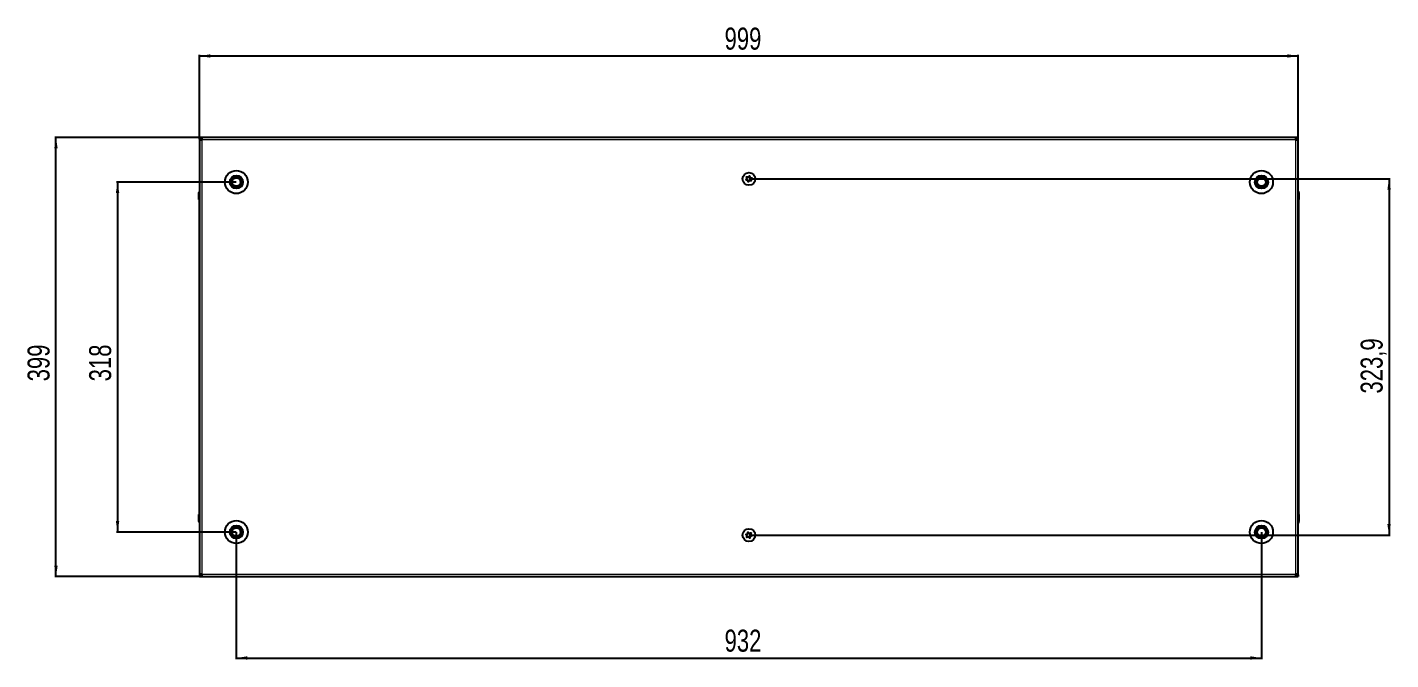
# Model space of a CAD drawing. Header units: millimetres. Extents: x 1415 to 5932, y -1219 to 1530.
# Drawn here: x 1415 to 2654, y 901 to 1476 of the extents above; entities that cross this region are included whole.
import ezdxf

# ---------------------------------------------------------------- set-up
doc = ezdxf.new("R2010")
doc.units = ezdxf.units.MM
doc.layers.add('FORMAT', color=7, linetype='Continuous')
doc.styles.add('SLDTEXTSTYLE0', font='TXT', dxfattribs={"width": 0.75})
doc.dimstyles.new('SLDDIMSTYLE0', dxfattribs={"dimtxt": 20, "dimasz": 10, "dimexe": 0, "dimexo": 0.0625, "dimgap": 5, "dimtad": 2, "dimdec": 1, "dimrnd": 1e-09, "dimzin": 12, "dimdsep": 46, "dimtxsty": 'SLDTEXTSTYLE0', "dimsah": 1, "dimcen": 0.09, "dimadec": 0, "dimazin": 3, "dimtfac": 1, "dimtofl": 0, "dimtmove": 0, "dimatfit": 3, "dimfxl": 0, "dimfrac": 2, "dimtolj": 1, "dimtzin": 12, "dimarcsym": 0})

# ---------------------------------------------------------------- blocks, each defined once
blk = doc.blocks.new('_D')
at = {"layer": 'FORMAT'}
for p, q in [((1571.3, 1375.8), (1439.8, 1375.8)), ((1440.8, 976.8), (1440.8, 1375.8)), ((1571.3, 976.8), (1439.8, 976.8))]:
    blk.add_line(p, q, dxfattribs=at)
for points in [[(1440.8, 1375.8), (1439.3, 1365.8), (1442.4, 1365.8)], [(1440.8, 976.8), (1442.4, 986.8), (1439.3, 986.8)]]:
    blk.add_solid(points, dxfattribs=at)
at = {"layer": 'FORMAT', "insert": (1415, 1154.2), "char_height": 20, "attachment_point": 1, "rotation": 90, "style": 'SLDTEXTSTYLE0'}
blk.add_mtext('399', dxfattribs=at)
blk = doc.blocks.new('_D_1')
at = {"layer": 'FORMAT'}
for p, q in [((1571.3, 1375.8), (1571.3, 1450.8)), ((2570.3, 1375.8), (2570.3, 1450.8)), ((2570.3, 1449.8), (1571.3, 1449.8))]:
    blk.add_line(p, q, dxfattribs=at)
for points in [[(1571.3, 1449.8), (1581.3, 1448.3), (1581.3, 1451.4)], [(2570.3, 1449.8), (2560.3, 1451.4), (2560.3, 1448.3)]]:
    blk.add_solid(points, dxfattribs=at)
at = {"layer": 'FORMAT', "insert": (2048.7, 1475.6), "char_height": 20, "attachment_point": 1, "style": 'SLDTEXTSTYLE0'}
blk.add_mtext('999', dxfattribs=at)
blk = doc.blocks.new('_D_2')
at = {"layer": 'FORMAT'}
for p, q in [((1604.8, 1017.3), (1604.8, 901.8)), ((2536.8, 1017.3), (2536.8, 901.8)), ((1604.8, 902.8), (2536.8, 902.8))]:
    blk.add_line(p, q, dxfattribs=at)
for points in [[(1604.8, 902.8), (1614.8, 901.3), (1614.8, 904.4)], [(2536.8, 902.8), (2526.8, 904.4), (2526.8, 901.3)]]:
    blk.add_solid(points, dxfattribs=at)
at = {"layer": 'FORMAT', "insert": (2048.7, 928.6), "char_height": 20, "attachment_point": 1, "style": 'SLDTEXTSTYLE0'}
blk.add_mtext('932', dxfattribs=at)
blk = doc.blocks.new('_D_3')
at = {"layer": 'FORMAT'}
for p, q in [((2070.8, 1338.3), (2653.8, 1338.3)), ((2652.8, 1338.3), (2652.8, 1014.5)), ((2070.8, 1014.5), (2653.8, 1014.5))]:
    blk.add_line(p, q, dxfattribs=at)
for points in [[(2652.8, 1338.3), (2651.3, 1328.3), (2654.4, 1328.3)], [(2652.8, 1014.5), (2654.4, 1024.5), (2651.3, 1024.5)]]:
    blk.add_solid(points, dxfattribs=at)
at = {"layer": 'FORMAT', "insert": (2627, 1143.1), "char_height": 20, "attachment_point": 1, "rotation": 90, "style": 'SLDTEXTSTYLE0'}
blk.add_mtext('323,9', dxfattribs=at)
blk = doc.blocks.new('_D_4')
at = {"layer": 'FORMAT'}
for p, q in [((1604.8, 1335.3), (1495.8, 1335.3)), ((1496.8, 1335.3), (1496.8, 1017.3)), ((1604.8, 1017.3), (1495.8, 1017.3))]:
    blk.add_line(p, q, dxfattribs=at)
for points in [[(1496.8, 1335.3), (1495.3, 1325.3), (1498.4, 1325.3)], [(1496.8, 1017.3), (1498.4, 1027.3), (1495.3, 1027.3)]]:
    blk.add_solid(points, dxfattribs=at)
at = {"layer": 'FORMAT', "insert": (1471, 1154.2), "char_height": 20, "attachment_point": 1, "rotation": 90, "style": 'SLDTEXTSTYLE0'}
blk.add_mtext('318', dxfattribs=at)

msp = doc.modelspace()

# ---------------------------------------------------------------- linework, layer by layer
at = {"color": 7, "linetype": 'Continuous', "lineweight": 25}
for p, q in [((1573.42, 1375.82), (1571.32, 1375.82)), ((1571.32, 1374.32), (1571.32, 1375.82)), ((1571.32, 1374.32), (1573.42, 1374.32)), ((1571.32, 1374.32), (1571.32, 1373.72)), ((1571.32, 1373.72), (1571.32, 978.92)), ((1571.32, 1373.72), (1573.42, 1373.72)), ((1573.42, 1375.82), (1573.42, 1373.72)), ((2568.22, 1375.82), (1573.42, 1375.82)), ((2568.22, 1373.72), (2568.22, 1375.82)), ((2570.32, 1375.82), (2568.22, 1375.82)), ((2568.22, 1374.32), (2570.32, 1374.32)), ((2568.22, 1373.72), (2570.32, 1373.72)), ((2570.32, 1374.32), (2570.32, 1375.82)), ((2570.32, 1373.72), (2570.32, 1374.32)), ((2570.32, 978.92), (2570.32, 1373.72)), ((2570.32, 1327.15), (2570.32, 1327.15)), ((1570.82, 1325.82), (1570.82, 1319.32)), ((1570.82, 1319.32), (1570.82, 1325.82)), ((1570.82, 1319.32), (1570.82, 1319.32)), ((1571.32, 1319.32), (1570.82, 1319.32)), ((1570.97, 1319.32), (1570.97, 1033.32)), ((2570.32, 1319.32), (2570.82, 1319.32)), ((2570.67, 1033.32), (2570.67, 1319.32)), ((2570.82, 1325.82), (2570.82, 1319.32)), ((2570.82, 1319.32), (2570.82, 1325.82)), ((2570.82, 1319.32), (2570.82, 1319.32)), ((2570.82, 1319.32), (2570.82, 1319.32)), ((1570.82, 1026.82), (1570.82, 1033.32)), ((1570.82, 1033.32), (1570.82, 1033.32)), ((1570.82, 1033.32), (1570.82, 1033.32)), ((1570.82, 1033.32), (1570.82, 1026.82)), ((1571.32, 1033.32), (1570.82, 1033.32)), ((2570.32, 1033.32), (2570.82, 1033.32)), ((2570.82, 1033.32), (2570.82, 1033.32)), ((2570.82, 1026.82), (2570.82, 1033.32)), ((2570.82, 1033.32), (2570.82, 1026.82)), ((1571.32, 1025.5), (1571.32, 1025.5)), ((1573.42, 978.92), (1571.32, 978.92)), ((1571.32, 978.92), (1571.32, 978.32)), ((1573.42, 978.32), (1571.32, 978.32)), ((1571.32, 978.32), (1571.32, 976.82)), ((1571.32, 976.82), (1573.42, 976.82)), ((1573.42, 978.92), (1573.42, 976.82)), ((1573.42, 976.82), (2568.22, 976.82)), ((2570.32, 978.92), (2568.22, 978.92)), ((2568.22, 976.82), (2568.22, 978.92)), ((2570.32, 978.32), (2568.22, 978.32)), ((2568.22, 976.82), (2570.32, 976.82)), ((2570.32, 978.32), (2570.32, 978.92)), ((2570.32, 978.32), (2570.32, 976.82))]:
    msp.add_line(p, q, dxfattribs=at)
at = {"color": 8, "linetype": 'Continuous', "lineweight": 18}
for p, q in [((2568.22, 1373.72), (1573.42, 1373.72)), ((1573.42, 1373.72), (1573.42, 978.92)), ((2568.22, 978.92), (2568.22, 1373.72)), ((1571.32, 1325.82), (1570.82, 1325.82)), ((2570.32, 1325.82), (2570.82, 1325.82)), ((1571.32, 1026.82), (1570.82, 1026.82)), ((2570.32, 1026.82), (2570.82, 1026.82)), ((1573.42, 978.92), (2568.22, 978.92))]:
    msp.add_line(p, q, dxfattribs=at)
at = {"color": 7, "linetype": 'Continuous', "lineweight": 25}
for centre, radius in [((1604.82, 1335.32), 10.5), ((1604.82, 1335.32), 6), ((1604.82, 1335.32), 3.9), ((2070.82, 1338.17), 5.79), ((2070.82, 1338.17), 1.85), ((2536.82, 1335.32), 10.5), ((2536.82, 1335.32), 6), ((2536.82, 1335.32), 3.9), ((1604.82, 1017.32), 10.5), ((1604.82, 1017.32), 6), ((1604.82, 1017.32), 3.9), ((2070.82, 1014.47), 5.79), ((2536.82, 1017.32), 10.5), ((2536.82, 1017.32), 6), ((2536.82, 1017.32), 3.9), ((2070.82, 1014.47), 1.85)]:
    msp.add_circle(centre, radius, dxfattribs=at)
for centre, radius, start, end in [((1604.82, 1335.32), 4.62, 120, 180), ((1604.82, 1335.32), 4.62, 60, 120), ((1604.82, 1335.32), 4.62, 360, 60), ((2536.82, 1335.32), 4.62, 120, 180), ((2536.82, 1335.32), 4.62, 60, 120), ((2536.82, 1335.32), 4.62, 0, 60), ((1572.82, 1325.82), 2, 138.59038, 180), ((1604.82, 1335.32), 4.62, 180, 240), ((1604.82, 1335.32), 4.62, 240, 300), ((1604.82, 1335.32), 4.62, 300, 360), ((2536.82, 1335.32), 4.62, 180, 240), ((2536.82, 1335.32), 4.62, 240, 300), ((2536.82, 1335.32), 4.62, 300, 0), ((2568.82, 1325.82), 2, 33.78451, 41.40962), ((2568.82, 1325.82), 2, 0, 41.39416), ((2568.82, 1325.82), 2, 360, 19.56674), ((1572.82, 1026.82), 2, 180, 199.56674), ((1572.82, 1026.82), 2, 180, 221.40962), ((1572.82, 1026.82), 2, 213.78451, 221.40962), ((1604.82, 1017.32), 4.62, 120, 180), ((1604.82, 1017.32), 4.62, 180, 240), ((1604.82, 1017.32), 4.62, 60, 120), ((1604.82, 1017.32), 4.62, 360, 60), ((1604.82, 1017.32), 4.62, 300, 360), ((2536.82, 1017.32), 4.62, 120, 180), ((2536.82, 1017.32), 4.62, 180, 240), ((2536.82, 1017.32), 4.62, 60, 120), ((2536.82, 1017.32), 4.62, 360, 60), ((2536.82, 1017.32), 4.62, 300, 360), ((2568.82, 1026.82), 2, 318.57492, 0), ((2568.82, 1026.82), 2, 318.59038, 0), ((1604.82, 1017.32), 4.62, 240, 300), ((2536.82, 1017.32), 4.62, 240, 300)]:
    msp.add_arc(centre, radius, start, end, dxfattribs=at)
for points, knots in [([(1600.2, 1335.32), (1600.53, 1335.9), (1601.1, 1336.88), (1601.92, 1338.3), (1602.33, 1339.01), (1602.51, 1339.32)], [0, 0, 0, 0, 0.4391308, 0.7513783, 1, 1, 1, 1]), ([(1602.51, 1339.32), (1602.71, 1339.32), (1603.42, 1339.32), (1604.72, 1339.32), (1606.11, 1339.32), (1606.86, 1339.32), (1607.13, 1339.32)], [0, 0, 0, 0, 0.1393293, 0.4852696, 0.8163565, 1, 1, 1, 1]), ([(1607.13, 1339.32), (1607.46, 1338.75), (1608.03, 1337.77), (1608.85, 1336.35), (1609.26, 1335.64), (1609.44, 1335.32)], [0, 0, 0, 0, 0.4391308, 0.7513783, 1, 1, 1, 1]), ([(2068.73, 1340.04), (2068.72, 1340.03), (2068.71, 1340), (2068.71, 1339.95), (2068.73, 1339.8), (2068.87, 1339.44), (2069.06, 1338.94), (2068.96, 1338.31), (2068.64, 1337.91), (2068.36, 1337.63), (2068.21, 1337.45), (2068.16, 1337.36), (2068.15, 1337.32), (2068.16, 1337.29), (2068.18, 1337.26), (2068.24, 1337.22), (2068.5, 1337.15), (2068.97, 1337.09), (2069.64, 1336.85), (2069.96, 1336.21), (2070.06, 1335.75), (2070.16, 1335.5), (2070.21, 1335.45), (2070.24, 1335.43), (2070.27, 1335.43), (2070.31, 1335.44), (2070.34, 1335.46), (2070.41, 1335.51), (2070.56, 1335.68), (2070.8, 1335.98), (2071.17, 1336.34), (2071.78, 1336.51), (2072.3, 1336.38), (2072.68, 1336.28), (2072.83, 1336.27), (2072.89, 1336.29), (2072.91, 1336.31), (2072.93, 1336.34), (2072.93, 1336.4), (2072.91, 1336.54), (2072.77, 1336.9), (2072.58, 1337.41), (2072.68, 1338.04), (2073, 1338.44), (2073.28, 1338.72), (2073.43, 1338.9), (2073.48, 1338.98), (2073.49, 1339.03), (2073.48, 1339.06), (2073.46, 1339.08), (2073.4, 1339.13), (2073.14, 1339.2), (2072.67, 1339.25), (2072, 1339.5), (2071.68, 1340.13), (2071.58, 1340.6), (2071.48, 1340.85), (2071.43, 1340.9), (2071.4, 1340.91), (2071.37, 1340.92), (2071.33, 1340.91), (2071.3, 1340.89), (2071.23, 1340.84), (2071.08, 1340.67), (2070.84, 1340.37), (2070.47, 1340.01), (2069.86, 1339.84), (2069.34, 1339.97), (2068.96, 1340.06), (2068.81, 1340.07), (2068.75, 1340.06), (2068.74, 1340.04), (2068.73, 1340.04)], [0, 0, 0, 0, 0.00200873, 0.00442003, 0.00936469, 0.02552819, 0.06770529, 0.09578618, 0.12464563, 0.1503415, 0.16051935, 0.16339425, 0.16569651, 0.16724481, 0.16887414, 0.1707699, 0.17860577, 0.21199411, 0.24999446, 0.2879948, 0.32138314, 0.32921901, 0.33111477, 0.3327441, 0.3342924, 0.33621663, 0.33853534, 0.3413178, 0.34966197, 0.37535784, 0.40421729, 0.43229818, 0.47447528, 0.49063878, 0.4966691, 0.49844005, 0.5, 0.50200873, 0.50442003, 0.50936469, 0.52552819, 0.56770529, 0.59578618, 0.62464563, 0.6503415, 0.66051935, 0.66339425, 0.66569651, 0.66724481, 0.66887414, 0.6707699, 0.67860577, 0.71199411, 0.74999446, 0.7879948, 0.82138314, 0.82921901, 0.83111477, 0.8327441, 0.8342924, 0.83621663, 0.83853534, 0.8413178, 0.84966197, 0.87535784, 0.90421729, 0.93229818, 0.97447528, 0.99063878, 0.9966691, 0.99844005, 1, 1, 1, 1]), ([(2532.2, 1335.32), (2532.53, 1335.9), (2533.1, 1336.88), (2533.92, 1338.3), (2534.33, 1339.01), (2534.51, 1339.32)], [0, 0, 0, 0, 0.4391308, 0.7513783, 1, 1, 1, 1]), ([(2534.51, 1339.32), (2534.71, 1339.32), (2535.42, 1339.32), (2536.72, 1339.32), (2538.11, 1339.32), (2538.86, 1339.32), (2539.13, 1339.32)], [0, 0, 0, 0, 0.1393293, 0.4852696, 0.8163565, 1, 1, 1, 1]), ([(2539.13, 1339.32), (2539.46, 1338.75), (2540.03, 1337.77), (2540.85, 1336.35), (2541.26, 1335.64), (2541.44, 1335.32)], [0, 0, 0, 0, 0.4391308, 0.7513783, 1, 1, 1, 1]), ([(1602.51, 1331.32), (1602.18, 1331.9), (1601.61, 1332.88), (1600.79, 1334.3), (1600.38, 1335.01), (1600.2, 1335.32)], [0, 0, 0, 0, 0.4391308, 0.7513783, 1, 1, 1, 1]), ([(1607.13, 1331.32), (1606.86, 1331.32), (1606.11, 1331.32), (1604.72, 1331.32), (1603.42, 1331.32), (1602.71, 1331.32), (1602.51, 1331.32)], [0, 0, 0, 0, 0.1836435, 0.5147304, 0.8606707, 1, 1, 1, 1]), ([(1609.44, 1335.32), (1609.11, 1334.75), (1608.54, 1333.77), (1607.72, 1332.35), (1607.31, 1331.64), (1607.13, 1331.32)], [0, 0, 0, 0, 0.4391308, 0.7513783, 1, 1, 1, 1]), ([(2534.51, 1331.32), (2534.18, 1331.9), (2533.61, 1332.88), (2532.79, 1334.3), (2532.38, 1335.01), (2532.2, 1335.32)], [0, 0, 0, 0, 0.4391308, 0.7513783, 1, 1, 1, 1]), ([(2539.13, 1331.32), (2538.86, 1331.32), (2538.11, 1331.32), (2536.72, 1331.32), (2535.42, 1331.32), (2534.71, 1331.32), (2534.51, 1331.32)], [0, 0, 0, 0, 0.1836435, 0.5147304, 0.8606707, 1, 1, 1, 1]), ([(2541.44, 1335.32), (2541.11, 1334.75), (2540.54, 1333.77), (2539.72, 1332.35), (2539.31, 1331.64), (2539.13, 1331.32)], [0, 0, 0, 0, 0.4391308, 0.7513783, 1, 1, 1, 1]), ([(1600.2, 1017.32), (1600.53, 1017.9), (1601.1, 1018.88), (1601.92, 1020.3), (1602.33, 1021.01), (1602.51, 1021.32)], [0, 0, 0, 0, 0.4391308, 0.7513783, 1, 1, 1, 1]), ([(1602.51, 1013.32), (1602.18, 1013.9), (1601.61, 1014.88), (1600.79, 1016.3), (1600.38, 1017.01), (1600.2, 1017.32)], [0, 0, 0, 0, 0.4391308, 0.7513783, 1, 1, 1, 1]), ([(1602.51, 1021.32), (1602.71, 1021.32), (1603.42, 1021.32), (1604.72, 1021.32), (1606.11, 1021.32), (1606.86, 1021.32), (1607.13, 1021.32)], [0, 0, 0, 0, 0.1393293, 0.4852696, 0.8163565, 1, 1, 1, 1]), ([(1607.13, 1021.32), (1607.46, 1020.75), (1608.03, 1019.77), (1608.85, 1018.35), (1609.26, 1017.64), (1609.44, 1017.32)], [0, 0, 0, 0, 0.4391308, 0.7513783, 1, 1, 1, 1]), ([(1609.44, 1017.32), (1609.11, 1016.75), (1608.54, 1015.77), (1607.72, 1014.35), (1607.31, 1013.64), (1607.13, 1013.32)], [0, 0, 0, 0, 0.4391308, 0.7513783, 1, 1, 1, 1]), ([(2073.55, 1013.83), (2073.55, 1013.84), (2073.55, 1013.87), (2073.52, 1013.92), (2073.43, 1014.04), (2073.14, 1014.29), (2072.73, 1014.64), (2072.52, 1015.24), (2072.61, 1015.75), (2072.72, 1016.13), (2072.77, 1016.36), (2072.77, 1016.45), (2072.76, 1016.49), (2072.73, 1016.52), (2072.7, 1016.53), (2072.63, 1016.54), (2072.37, 1016.48), (2071.93, 1016.3), (2071.23, 1016.2), (2070.64, 1016.61), (2070.33, 1016.96), (2070.12, 1017.13), (2070.05, 1017.16), (2070.02, 1017.16), (2069.99, 1017.15), (2069.97, 1017.12), (2069.94, 1017.09), (2069.91, 1017.01), (2069.86, 1016.79), (2069.79, 1016.41), (2069.64, 1015.92), (2069.19, 1015.48), (2068.66, 1015.35), (2068.28, 1015.25), (2068.15, 1015.19), (2068.11, 1015.14), (2068.09, 1015.11), (2068.09, 1015.08), (2068.12, 1015.02), (2068.21, 1014.91), (2068.5, 1014.66), (2068.91, 1014.3), (2069.12, 1013.71), (2069.03, 1013.2), (2068.92, 1012.82), (2068.87, 1012.59), (2068.87, 1012.49), (2068.88, 1012.45), (2068.91, 1012.43), (2068.94, 1012.41), (2069.01, 1012.41), (2069.27, 1012.47), (2069.71, 1012.64), (2070.41, 1012.74), (2071, 1012.34), (2071.31, 1011.98), (2071.52, 1011.81), (2071.58, 1011.79), (2071.62, 1011.79), (2071.65, 1011.8), (2071.67, 1011.82), (2071.69, 1011.86), (2071.73, 1011.94), (2071.78, 1012.16), (2071.85, 1012.53), (2072, 1013.03), (2072.45, 1013.47), (2072.98, 1013.6), (2073.36, 1013.7), (2073.49, 1013.76), (2073.53, 1013.8), (2073.54, 1013.82), (2073.55, 1013.83)], [0, 0, 0, 0, 0.0020087, 0.00442, 0.0093647, 0.0255282, 0.0677053, 0.0957862, 0.1246456, 0.1503415, 0.1605194, 0.1633943, 0.1656965, 0.1672448, 0.1688741, 0.1707699, 0.1786058, 0.2119941, 0.2499945, 0.2879948, 0.3213831, 0.329219, 0.3311148, 0.3327441, 0.3342924, 0.3362166, 0.3385353, 0.3413178, 0.349662, 0.3753578, 0.4042173, 0.4322982, 0.4744753, 0.4906388, 0.4966691, 0.49844, 0.5, 0.5020087, 0.50442, 0.5093647, 0.5255282, 0.5677053, 0.5957862, 0.6246456, 0.6503415, 0.6605194, 0.6633943, 0.6656965, 0.6672448, 0.6688741, 0.6707699, 0.6786058, 0.7119941, 0.7499945, 0.7879948, 0.8213831, 0.829219, 0.8311148, 0.8327441, 0.8342924, 0.8362166, 0.8385353, 0.8413178, 0.849662, 0.8753578, 0.9042173, 0.9322982, 0.9744753, 0.9906388, 0.9966691, 0.99844, 1, 1, 1, 1]), ([(2532.2, 1017.32), (2532.53, 1017.9), (2533.1, 1018.88), (2533.92, 1020.3), (2534.33, 1021.01), (2534.51, 1021.32)], [0, 0, 0, 0, 0.4391308, 0.7513783, 1, 1, 1, 1]), ([(2534.51, 1013.32), (2534.18, 1013.9), (2533.61, 1014.88), (2532.79, 1016.3), (2532.38, 1017.01), (2532.2, 1017.32)], [0, 0, 0, 0, 0.4391308, 0.7513783, 1, 1, 1, 1]), ([(2534.51, 1021.32), (2534.71, 1021.32), (2535.42, 1021.32), (2536.72, 1021.32), (2538.11, 1021.32), (2538.86, 1021.32), (2539.13, 1021.32)], [0, 0, 0, 0, 0.1393293, 0.4852696, 0.8163565, 1, 1, 1, 1]), ([(2539.13, 1021.32), (2539.46, 1020.75), (2540.03, 1019.77), (2540.85, 1018.35), (2541.26, 1017.64), (2541.44, 1017.32)], [0, 0, 0, 0, 0.4391308, 0.7513783, 1, 1, 1, 1]), ([(2541.44, 1017.32), (2541.11, 1016.75), (2540.54, 1015.77), (2539.72, 1014.35), (2539.31, 1013.64), (2539.13, 1013.32)], [0, 0, 0, 0, 0.4391308, 0.7513783, 1, 1, 1, 1]), ([(1607.13, 1013.32), (1606.86, 1013.32), (1606.11, 1013.32), (1604.72, 1013.32), (1603.42, 1013.32), (1602.71, 1013.32), (1602.51, 1013.32)], [0, 0, 0, 0, 0.1836435, 0.5147304, 0.8606707, 1, 1, 1, 1]), ([(2539.13, 1013.32), (2538.86, 1013.32), (2538.11, 1013.32), (2536.72, 1013.32), (2535.42, 1013.32), (2534.71, 1013.32), (2534.51, 1013.32)], [0, 0, 0, 0, 0.1836435, 0.5147304, 0.8606707, 1, 1, 1, 1])]:
    msp.add_open_spline(points, degree=3, knots=knots, dxfattribs=at)

# ---------------------------------------------------------------- dimensions: what is measured, and where the dimension line sits
at = {"layer": 'FORMAT'}
dim = msp.add_linear_dim(base=(1571.32, 1449.82), p1=(2570.32, 1375.82), p2=(1571.32, 1375.82), dimstyle='SLDDIMSTYLE0', dxfattribs=at)
dim.commit()
dim.dimension.update_dxf_attribs({"geometry": '_D_1', "text_midpoint": (2070.82, 1449.82), "dimtype": 160})
for base, p1, p2, angle, picture, middle in [((1440.82, 1375.82), (1571.32, 976.82), (1571.32, 1375.82), 90, '_D', (1440.82, 1176.32)), ((1496.82, 1017.32), (1604.82, 1335.32), (1604.82, 1017.32), 90, '_D_4', (1496.82, 1176.32)), ((2652.8202948, 1014.47343353), (2070.8199379, 1338.32343353), (2070.8199379, 1014.47343353), 90, '_D_3', (2652.8202948, 1176.39843353)), ((2536.82, 902.82), (1604.82, 1017.32), (2536.82, 1017.32), 0, '_D_2', (2070.82, 902.82))]:
    dim = msp.add_linear_dim(base=base, p1=p1, p2=p2, angle=angle, dimstyle='SLDDIMSTYLE0', dxfattribs=at)
    dim.commit()
    dim.dimension.update_dxf_attribs({"geometry": picture, "text_midpoint": middle, "dimtype": 160})

doc.saveas('drawing.dxf')
